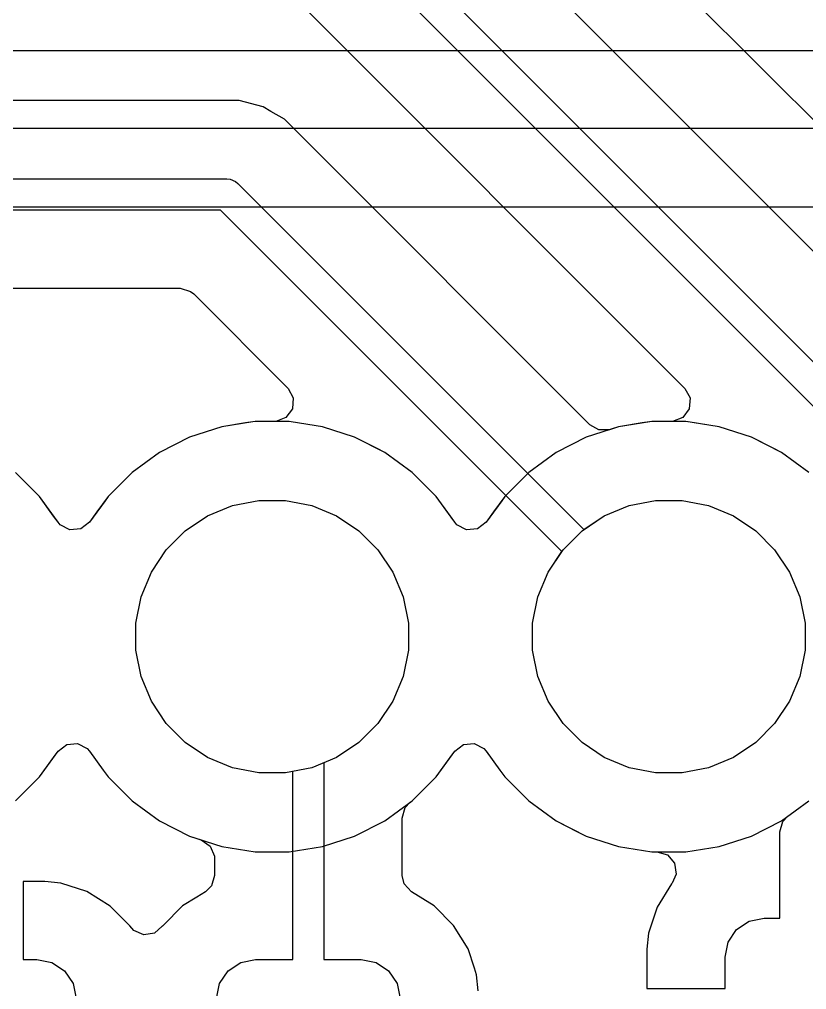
# Model space of a CAD drawing. Header units: inches. Extents: x 6.55 to 9.8, y -8.74 to -3.15.
# Drawn here: x 8.7749 to 8.9733, y -8.5928 to -8.3485 of the extents above; entities that cross this region are included whole.
import ezdxf

# ---------------------------------------------------------------- set-up
doc = ezdxf.new("R2010")
doc.units = ezdxf.units.IN
doc.header["$MEASUREMENT"] = 0
doc.layers.add('Edge.Cuts', color=254, linetype='CONTINUOUS', true_color=0xd0d2cd)

msp = doc.modelspace()

# ---------------------------------------------------------------- linework, layer by layer
at = {"layer": 'Edge.Cuts', "linetype": 'CONTINUOUS'}
for p, q in [((8.59257, -8.05236), (9.01717, -8.47695)), ((9.0116, -8.48252), (8.58585, -8.05678)), ((8.5744, -8.07319), (8.94261, -8.4414)), ((8.67464, -8.07343), (9.04261, -8.4414)), ((9.01869, -8.45061), (8.8041, -8.23602)), ((8.57638, -8.3563), (9.46021, -8.3563)), ((8.82379, -8.36891), (8.41421, -8.36891)), ((8.82408, -8.36891), (8.82379, -8.36891)), ((8.82379, -8.36891), (8.82379, -8.36891)), ((8.83031, -8.36891), (8.82408, -8.36891)), ((8.83632, -8.37052), (8.83031, -8.36891)), ((8.8383, -8.37166), (8.83632, -8.37052)), ((8.84171, -8.37363), (8.8383, -8.37166)), ((8.8383, -8.37166), (8.8383, -8.37166)), ((8.8383, -8.37166), (8.8383, -8.37166)), ((8.84639, -8.37831), (8.84171, -8.37363)), ((8.84171, -8.37363), (8.84171, -8.37363)), ((9.46429, -8.37598), (8.58045, -8.37598)), ((8.91869, -8.45061), (8.84639, -8.37831)), ((8.84639, -8.37831), (8.84639, -8.37831)), ((8.40403, -8.38861), (8.8272, -8.38861)), ((8.8272, -8.38861), (8.82797, -8.38869)), ((8.82797, -8.38869), (8.82938, -8.38928)), ((8.82938, -8.38928), (8.82998, -8.38977)), ((8.82998, -8.38977), (8.91717, -8.47695)), ((8.59064, -8.39569), (9.4672, -8.39569)), ((8.82557, -8.39649), (8.40239, -8.39649)), ((8.9116, -8.48252), (8.82557, -8.39649)), ((8.41272, -8.41619), (8.81538, -8.41619)), ((8.81538, -8.41619), (8.81802, -8.41697)), ((8.81802, -8.41697), (8.81883, -8.41762)), ((8.81883, -8.41762), (8.84261, -8.4414)), ((8.84261, -8.4414), (8.84393, -8.44381)), ((8.94261, -8.4414), (8.94393, -8.44381)), ((8.84393, -8.44381), (8.84373, -8.44656)), ((8.94393, -8.44381), (8.94373, -8.44656)), ((8.84373, -8.44656), (8.84208, -8.44876)), ((8.94373, -8.44656), (8.94208, -8.44876)), ((8.83432, -8.44973), (8.83151, -8.45018)), ((8.83432, -8.44973), (8.83151, -8.45018)), ((8.83432, -8.44973), (8.83189, -8.45012)), ((8.83432, -8.44973), (8.83375, -8.44982)), ((8.84285, -8.44973), (8.83432, -8.44973)), ((8.84285, -8.44973), (8.83432, -8.44973)), ((8.84285, -8.44973), (8.83432, -8.44973)), ((8.83916, -8.44973), (8.83432, -8.44973)), ((8.83951, -8.44972), (8.83916, -8.44973)), ((8.84208, -8.44876), (8.83951, -8.44972)), ((8.84342, -8.44982), (8.84285, -8.44973)), ((8.84496, -8.45007), (8.84285, -8.44973)), ((8.84496, -8.45007), (8.84285, -8.44973)), ((8.93432, -8.44973), (8.93151, -8.45018)), ((8.93432, -8.44973), (8.93151, -8.45018)), ((8.93432, -8.44973), (8.93189, -8.45012)), ((8.93432, -8.44973), (8.93375, -8.44982)), ((8.94285, -8.44973), (8.93432, -8.44973)), ((8.94285, -8.44973), (8.93432, -8.44973)), ((8.94285, -8.44973), (8.93432, -8.44973)), ((8.93916, -8.44973), (8.93432, -8.44973)), ((8.93951, -8.44972), (8.93916, -8.44973)), ((8.94208, -8.44876), (8.93951, -8.44972)), ((8.94342, -8.44982), (8.94285, -8.44973)), ((8.94496, -8.45007), (8.94285, -8.44973)), ((8.94496, -8.45007), (8.94285, -8.44973)), ((8.82589, -8.45107), (8.81778, -8.4537)), ((8.82589, -8.45107), (8.81778, -8.4537)), ((8.82589, -8.45107), (8.81778, -8.4537)), ((8.82589, -8.45107), (8.81778, -8.4537)), ((8.83375, -8.44982), (8.82589, -8.45107)), ((8.83189, -8.45012), (8.82589, -8.45107)), ((8.83151, -8.45018), (8.82589, -8.45107)), ((8.83151, -8.45018), (8.82589, -8.45107)), ((8.82589, -8.45107), (8.82589, -8.45107)), ((8.82589, -8.45107), (8.82589, -8.45107)), ((8.82589, -8.45107), (8.82589, -8.45107)), ((8.82589, -8.45107), (8.82589, -8.45107)), ((8.85128, -8.45107), (8.84342, -8.44982)), ((8.85128, -8.45107), (8.84496, -8.45007)), ((8.85128, -8.45107), (8.84496, -8.45007)), ((8.85939, -8.4537), (8.85128, -8.45107)), ((8.85939, -8.4537), (8.85128, -8.45107)), ((8.85939, -8.4537), (8.85128, -8.45107)), ((8.92589, -8.45107), (8.91778, -8.4537)), ((8.92589, -8.45107), (8.91778, -8.4537)), ((8.92589, -8.45107), (8.91778, -8.4537)), ((8.9209, -8.45187), (8.91869, -8.45061)), ((8.92365, -8.4518), (8.9209, -8.45187)), ((8.92589, -8.45107), (8.92365, -8.4518)), ((8.93375, -8.44982), (8.92589, -8.45107)), ((8.93189, -8.45012), (8.92589, -8.45107)), ((8.93151, -8.45018), (8.92589, -8.45107)), ((8.93151, -8.45018), (8.92589, -8.45107)), ((8.92589, -8.45107), (8.92589, -8.45107)), ((8.92589, -8.45107), (8.92589, -8.45107)), ((8.92589, -8.45107), (8.92589, -8.45107)), ((8.95128, -8.45107), (8.94342, -8.44982)), ((8.95128, -8.45107), (8.94496, -8.45007)), ((8.95128, -8.45107), (8.94496, -8.45007)), ((8.95939, -8.4537), (8.95128, -8.45107)), ((8.95939, -8.4537), (8.95128, -8.45107)), ((8.95939, -8.4537), (8.95128, -8.45107)), ((8.81778, -8.4537), (8.81017, -8.45758)), ((8.81778, -8.4537), (8.81017, -8.45758)), ((8.81778, -8.4537), (8.81017, -8.45758)), ((8.81778, -8.4537), (8.81017, -8.45758)), ((8.86699, -8.45758), (8.85939, -8.4537)), ((8.86699, -8.45758), (8.85939, -8.4537)), ((8.86487, -8.45649), (8.85939, -8.4537)), ((8.91778, -8.4537), (8.91017, -8.45758)), ((8.91778, -8.4537), (8.91017, -8.45758)), ((8.91778, -8.4537), (8.91017, -8.45758)), ((8.96699, -8.45758), (8.95939, -8.4537)), ((8.96699, -8.45758), (8.95939, -8.4537)), ((8.96487, -8.45649), (8.95939, -8.4537)), ((8.86699, -8.45758), (8.86487, -8.45649)), ((8.96699, -8.45758), (8.96487, -8.45649)), ((8.81017, -8.45758), (8.80327, -8.46259)), ((8.81017, -8.45758), (8.80327, -8.46259)), ((8.81017, -8.45758), (8.80327, -8.46259)), ((8.81017, -8.45758), (8.80327, -8.46259)), ((8.87389, -8.46259), (8.86699, -8.45758)), ((8.86699, -8.45758), (8.86699, -8.45758)), ((8.87389, -8.46259), (8.86699, -8.45758)), ((8.87389, -8.46259), (8.86699, -8.45758)), ((8.91017, -8.45758), (8.90327, -8.46259)), ((8.91017, -8.45758), (8.90327, -8.46259)), ((8.91017, -8.45758), (8.90327, -8.46259)), ((8.97389, -8.46259), (8.96699, -8.45758)), ((8.96699, -8.45758), (8.96699, -8.45758)), ((8.97389, -8.46259), (8.96699, -8.45758)), ((8.97389, -8.46259), (8.96699, -8.45758)), ((8.77993, -8.46862), (8.77389, -8.46259)), ((8.77993, -8.46862), (8.77389, -8.46259)), ((8.77993, -8.46862), (8.77389, -8.46259)), ((8.77993, -8.46862), (8.77389, -8.46259)), ((8.80327, -8.46259), (8.79724, -8.46862)), ((8.80327, -8.46259), (8.79724, -8.46862)), ((8.80327, -8.46259), (8.79724, -8.46862)), ((8.80327, -8.46259), (8.79724, -8.46862)), ((8.87993, -8.46862), (8.87389, -8.46259)), ((8.87993, -8.46862), (8.87389, -8.46259)), ((8.87993, -8.46862), (8.87389, -8.46259)), ((8.90327, -8.46259), (8.89724, -8.46862)), ((8.90327, -8.46259), (8.89724, -8.46862)), ((8.90327, -8.46259), (8.89724, -8.46862)), ((8.78351, -8.47356), (8.77993, -8.46862)), ((8.78373, -8.47386), (8.77993, -8.46862)), ((8.78373, -8.47386), (8.77993, -8.46862)), ((8.78373, -8.47386), (8.77993, -8.46862)), ((8.79724, -8.46862), (8.79442, -8.47251)), ((8.79724, -8.46862), (8.79442, -8.47251)), ((8.79724, -8.46862), (8.79442, -8.47251)), ((8.79724, -8.46862), (8.79646, -8.4697)), ((8.79724, -8.46862), (8.79724, -8.46862)), ((8.79724, -8.46862), (8.79724, -8.46862)), ((8.79724, -8.46862), (8.79724, -8.46862)), ((8.79724, -8.46862), (8.79724, -8.46862)), ((8.79724, -8.46862), (8.79724, -8.46862)), ((8.79724, -8.46862), (8.79724, -8.46862)), ((8.79724, -8.46862), (8.79724, -8.46862)), ((8.79724, -8.46862), (8.79724, -8.46862)), ((8.88351, -8.47356), (8.87993, -8.46862)), ((8.88373, -8.47386), (8.87993, -8.46862)), ((8.88373, -8.47386), (8.87993, -8.46862)), ((8.89724, -8.46862), (8.89442, -8.47251)), ((8.89724, -8.46862), (8.89442, -8.47251)), ((8.89724, -8.46862), (8.89646, -8.4697)), ((8.89724, -8.46862), (8.89724, -8.46862)), ((8.89724, -8.46862), (8.89724, -8.46862)), ((8.89724, -8.46862), (8.89724, -8.46862)), ((8.89724, -8.46862), (8.89724, -8.46862)), ((8.89724, -8.46862), (8.89724, -8.46862)), ((8.89724, -8.46862), (8.89724, -8.46862)), ((8.79646, -8.4697), (8.79253, -8.4751)), ((8.82232, -8.47351), (8.82857, -8.47092)), ((8.82232, -8.47351), (8.82857, -8.47092)), ((8.82232, -8.47351), (8.82857, -8.47092)), ((8.82232, -8.47351), (8.82857, -8.47092)), ((8.82857, -8.47092), (8.8352, -8.4696)), ((8.82857, -8.47092), (8.8352, -8.4696)), ((8.82857, -8.47092), (8.8352, -8.4696)), ((8.82857, -8.47092), (8.8352, -8.4696)), ((8.8352, -8.4696), (8.84196, -8.4696)), ((8.8352, -8.4696), (8.84196, -8.4696)), ((8.8352, -8.4696), (8.84196, -8.4696)), ((8.8352, -8.4696), (8.84196, -8.4696)), ((8.84196, -8.4696), (8.8486, -8.47092)), ((8.84196, -8.4696), (8.8486, -8.47092)), ((8.84196, -8.4696), (8.8486, -8.47092)), ((8.84196, -8.4696), (8.8486, -8.47092)), ((8.8486, -8.47092), (8.85485, -8.47351)), ((8.8486, -8.47092), (8.85485, -8.47351)), ((8.8486, -8.47092), (8.85485, -8.47351)), ((8.8486, -8.47092), (8.85485, -8.47351)), ((8.89646, -8.4697), (8.89253, -8.4751)), ((8.92232, -8.47351), (8.92857, -8.47092)), ((8.92232, -8.47351), (8.92857, -8.47092)), ((8.92232, -8.47351), (8.92857, -8.47092)), ((8.92232, -8.47351), (8.92857, -8.47092)), ((8.92857, -8.47092), (8.9352, -8.4696)), ((8.92857, -8.47092), (8.9352, -8.4696)), ((8.92857, -8.47092), (8.9352, -8.4696)), ((8.92857, -8.47092), (8.9352, -8.4696)), ((8.9352, -8.4696), (8.94196, -8.4696)), ((8.9352, -8.4696), (8.94196, -8.4696)), ((8.9352, -8.4696), (8.94196, -8.4696)), ((8.9352, -8.4696), (8.94196, -8.4696)), ((8.94196, -8.4696), (8.9486, -8.47092)), ((8.94196, -8.4696), (8.9486, -8.47092)), ((8.94196, -8.4696), (8.9486, -8.47092)), ((8.94196, -8.4696), (8.9486, -8.47092)), ((8.9486, -8.47092), (8.95485, -8.47351)), ((8.9486, -8.47092), (8.95485, -8.47351)), ((8.9486, -8.47092), (8.95485, -8.47351)), ((8.9486, -8.47092), (8.95485, -8.47351)), ((8.78463, -8.4751), (8.78351, -8.47356)), ((8.78463, -8.4751), (8.78373, -8.47386)), ((8.78463, -8.4751), (8.78373, -8.47386)), ((8.78463, -8.4751), (8.78373, -8.47386)), ((8.79442, -8.47251), (8.79253, -8.4751)), ((8.79442, -8.47251), (8.79253, -8.4751)), ((8.79442, -8.47251), (8.79253, -8.4751)), ((8.8167, -8.47727), (8.82232, -8.47351)), ((8.8167, -8.47727), (8.82232, -8.47351)), ((8.8167, -8.47727), (8.82232, -8.47351)), ((8.8167, -8.47727), (8.82232, -8.47351)), ((8.85485, -8.47351), (8.86047, -8.47727)), ((8.85485, -8.47351), (8.86047, -8.47727)), ((8.85485, -8.47351), (8.86047, -8.47727)), ((8.85485, -8.47351), (8.86047, -8.47727)), ((8.88463, -8.4751), (8.88351, -8.47356)), ((8.88463, -8.4751), (8.88373, -8.47386)), ((8.88463, -8.4751), (8.88373, -8.47386)), ((8.89442, -8.47251), (8.89253, -8.4751)), ((8.89442, -8.47251), (8.89253, -8.4751)), ((8.9167, -8.47727), (8.92232, -8.47351)), ((8.9167, -8.47727), (8.92232, -8.47351)), ((8.9167, -8.47727), (8.92232, -8.47351)), ((8.91717, -8.47695), (8.92232, -8.47351)), ((8.95485, -8.47351), (8.96047, -8.47727)), ((8.95485, -8.47351), (8.96047, -8.47727)), ((8.95485, -8.47351), (8.96047, -8.47727)), ((8.95485, -8.47351), (8.96047, -8.47727)), ((8.78518, -8.47573), (8.78463, -8.4751)), ((8.78518, -8.47573), (8.78463, -8.4751)), ((8.78518, -8.47573), (8.78463, -8.4751)), ((8.78518, -8.47573), (8.78463, -8.4751)), ((8.78761, -8.47702), (8.78518, -8.47573)), ((8.78761, -8.47702), (8.78518, -8.47573)), ((8.78761, -8.47702), (8.78518, -8.47573)), ((8.78761, -8.47702), (8.78518, -8.47573)), ((8.79253, -8.4751), (8.79035, -8.47678)), ((8.79253, -8.4751), (8.79035, -8.47678)), ((8.79253, -8.4751), (8.79035, -8.47678)), ((8.79253, -8.4751), (8.79035, -8.47678)), ((8.88518, -8.47573), (8.88463, -8.4751)), ((8.88518, -8.47573), (8.88463, -8.4751)), ((8.88518, -8.47573), (8.88463, -8.4751)), ((8.88761, -8.47702), (8.88518, -8.47573)), ((8.88761, -8.47702), (8.88518, -8.47573)), ((8.88761, -8.47702), (8.88518, -8.47573)), ((8.89253, -8.4751), (8.89035, -8.47678)), ((8.89253, -8.4751), (8.89035, -8.47678)), ((8.89253, -8.4751), (8.89035, -8.47678)), ((8.79035, -8.47678), (8.78761, -8.47702)), ((8.79035, -8.47678), (8.78761, -8.47702)), ((8.79035, -8.47678), (8.78761, -8.47702)), ((8.79035, -8.47678), (8.78761, -8.47702)), ((8.81191, -8.48205), (8.8167, -8.47727)), ((8.81191, -8.48205), (8.8167, -8.47727)), ((8.81191, -8.48205), (8.8167, -8.47727)), ((8.81191, -8.48205), (8.8167, -8.47727)), ((8.86047, -8.47727), (8.86525, -8.48205)), ((8.86047, -8.47727), (8.86525, -8.48205)), ((8.86047, -8.47727), (8.86525, -8.48205)), ((8.86047, -8.47727), (8.86525, -8.48205)), ((8.89035, -8.47678), (8.88761, -8.47702)), ((8.89035, -8.47678), (8.88761, -8.47702)), ((8.89035, -8.47678), (8.88761, -8.47702)), ((8.91191, -8.48205), (8.9167, -8.47727)), ((8.91191, -8.48205), (8.9167, -8.47727)), ((8.91191, -8.48205), (8.9167, -8.47727)), ((8.96047, -8.47727), (8.96525, -8.48205)), ((8.96047, -8.47727), (8.96525, -8.48205)), ((8.96047, -8.47727), (8.96525, -8.48205)), ((8.96047, -8.47727), (8.96525, -8.48205)), ((8.80816, -8.48767), (8.81191, -8.48205)), ((8.80816, -8.48767), (8.81191, -8.48205)), ((8.80816, -8.48767), (8.81191, -8.48205)), ((8.80816, -8.48767), (8.81191, -8.48205)), ((8.86525, -8.48205), (8.86901, -8.48767)), ((8.86525, -8.48205), (8.86901, -8.48767)), ((8.86525, -8.48205), (8.86901, -8.48767)), ((8.86525, -8.48205), (8.86901, -8.48767)), ((8.90816, -8.48767), (8.91191, -8.48205)), ((8.90816, -8.48767), (8.91191, -8.48205)), ((8.90816, -8.48767), (8.91191, -8.48205)), ((8.90816, -8.48767), (8.9116, -8.48252)), ((8.96525, -8.48205), (8.96901, -8.48767)), ((8.96525, -8.48205), (8.96901, -8.48767)), ((8.96525, -8.48205), (8.96901, -8.48767)), ((8.96525, -8.48205), (8.96901, -8.48767)), ((8.80557, -8.49392), (8.80816, -8.48767)), ((8.80557, -8.49392), (8.80816, -8.48767)), ((8.80557, -8.49392), (8.80816, -8.48767)), ((8.80557, -8.49392), (8.80816, -8.48767)), ((8.86901, -8.48767), (8.8716, -8.49392)), ((8.86901, -8.48767), (8.8716, -8.49392)), ((8.86901, -8.48767), (8.8716, -8.49392)), ((8.86901, -8.48767), (8.8716, -8.49392)), ((8.90557, -8.49392), (8.90816, -8.48767)), ((8.90557, -8.49392), (8.90816, -8.48767)), ((8.90557, -8.49392), (8.90816, -8.48767)), ((8.90557, -8.49392), (8.90816, -8.48767)), ((8.96901, -8.48767), (8.9716, -8.49392)), ((8.96901, -8.48767), (8.9716, -8.49392)), ((8.96901, -8.48767), (8.9716, -8.49392)), ((8.96901, -8.48767), (8.9716, -8.49392)), ((8.80425, -8.50056), (8.80557, -8.49392)), ((8.80425, -8.50056), (8.80557, -8.49392)), ((8.80425, -8.50056), (8.80557, -8.49392)), ((8.80425, -8.50056), (8.80557, -8.49392)), ((8.8716, -8.49392), (8.87292, -8.50056)), ((8.8716, -8.49392), (8.87292, -8.50056)), ((8.8716, -8.49392), (8.87292, -8.50056)), ((8.8716, -8.49392), (8.87292, -8.50056)), ((8.90425, -8.50056), (8.90557, -8.49392)), ((8.90425, -8.50056), (8.90557, -8.49392)), ((8.90425, -8.50056), (8.90557, -8.49392)), ((8.90425, -8.50056), (8.90557, -8.49392)), ((8.9716, -8.49392), (8.97292, -8.50056)), ((8.9716, -8.49392), (8.97292, -8.50056)), ((8.9716, -8.49392), (8.97292, -8.50056)), ((8.9716, -8.49392), (8.97292, -8.50056)), ((8.80425, -8.50732), (8.80425, -8.50056)), ((8.80425, -8.50732), (8.80425, -8.50056)), ((8.80425, -8.50732), (8.80425, -8.50056)), ((8.80425, -8.50732), (8.80425, -8.50056)), ((8.87292, -8.50056), (8.87292, -8.50732)), ((8.87292, -8.50056), (8.87292, -8.50732)), ((8.87292, -8.50056), (8.87292, -8.50732)), ((8.87292, -8.50056), (8.87292, -8.50732)), ((8.90425, -8.50732), (8.90425, -8.50056)), ((8.90425, -8.50732), (8.90425, -8.50056)), ((8.90425, -8.50732), (8.90425, -8.50056)), ((8.90425, -8.50732), (8.90425, -8.50056)), ((8.97292, -8.50056), (8.97292, -8.50732)), ((8.97292, -8.50056), (8.97292, -8.50732)), ((8.97292, -8.50056), (8.97292, -8.50732)), ((8.97292, -8.50056), (8.97292, -8.50732)), ((8.80557, -8.51395), (8.80425, -8.50732)), ((8.80557, -8.51395), (8.80425, -8.50732)), ((8.80557, -8.51395), (8.80425, -8.50732)), ((8.80557, -8.51395), (8.80425, -8.50732)), ((8.87292, -8.50732), (8.8716, -8.51395)), ((8.87292, -8.50732), (8.8716, -8.51395)), ((8.87292, -8.50732), (8.8716, -8.51395)), ((8.87292, -8.50732), (8.8716, -8.51395)), ((8.90557, -8.51395), (8.90425, -8.50732)), ((8.90557, -8.51395), (8.90425, -8.50732)), ((8.90557, -8.51395), (8.90425, -8.50732)), ((8.90557, -8.51395), (8.90425, -8.50732)), ((8.97292, -8.50732), (8.9716, -8.51395)), ((8.97292, -8.50732), (8.9716, -8.51395)), ((8.97292, -8.50732), (8.9716, -8.51395)), ((8.97292, -8.50732), (8.9716, -8.51395)), ((8.80816, -8.5202), (8.80557, -8.51395)), ((8.80816, -8.5202), (8.80557, -8.51395)), ((8.80816, -8.5202), (8.80557, -8.51395)), ((8.80816, -8.5202), (8.80557, -8.51395)), ((8.8716, -8.51395), (8.86901, -8.5202)), ((8.8716, -8.51395), (8.86901, -8.5202)), ((8.8716, -8.51395), (8.86901, -8.5202)), ((8.8716, -8.51395), (8.86901, -8.5202)), ((8.90816, -8.5202), (8.90557, -8.51395)), ((8.90816, -8.5202), (8.90557, -8.51395)), ((8.90816, -8.5202), (8.90557, -8.51395)), ((8.90816, -8.5202), (8.90557, -8.51395)), ((8.9716, -8.51395), (8.96901, -8.5202)), ((8.9716, -8.51395), (8.96901, -8.5202)), ((8.9716, -8.51395), (8.96901, -8.5202)), ((8.9716, -8.51395), (8.96901, -8.5202)), ((8.81191, -8.52582), (8.80816, -8.5202)), ((8.81191, -8.52582), (8.80816, -8.5202)), ((8.81191, -8.52582), (8.80816, -8.5202)), ((8.81191, -8.52582), (8.80816, -8.5202)), ((8.86901, -8.5202), (8.86525, -8.52582)), ((8.86901, -8.5202), (8.86525, -8.52582)), ((8.86901, -8.5202), (8.86525, -8.52582)), ((8.86901, -8.5202), (8.86525, -8.52582)), ((8.91191, -8.52582), (8.90816, -8.5202)), ((8.91191, -8.52582), (8.90816, -8.5202)), ((8.91191, -8.52582), (8.90816, -8.5202)), ((8.91191, -8.52582), (8.90816, -8.5202)), ((8.96901, -8.5202), (8.96525, -8.52582)), ((8.96901, -8.5202), (8.96525, -8.52582)), ((8.96901, -8.5202), (8.96525, -8.52582)), ((8.96901, -8.5202), (8.96525, -8.52582)), ((8.8167, -8.53061), (8.81191, -8.52582)), ((8.8167, -8.53061), (8.81191, -8.52582)), ((8.8167, -8.53061), (8.81191, -8.52582)), ((8.8167, -8.53061), (8.81191, -8.52582)), ((8.86525, -8.52582), (8.86047, -8.53061)), ((8.86525, -8.52582), (8.86047, -8.53061)), ((8.86525, -8.52582), (8.86047, -8.53061)), ((8.86525, -8.52582), (8.86047, -8.53061)), ((8.9167, -8.53061), (8.91191, -8.52582)), ((8.9167, -8.53061), (8.91191, -8.52582)), ((8.9167, -8.53061), (8.91191, -8.52582)), ((8.9167, -8.53061), (8.91191, -8.52582)), ((8.96525, -8.52582), (8.96047, -8.53061)), ((8.96525, -8.52582), (8.96047, -8.53061)), ((8.96525, -8.52582), (8.96047, -8.53061)), ((8.96525, -8.52582), (8.96047, -8.53061)), ((8.78328, -8.53463), (8.78463, -8.53277)), ((8.78328, -8.53463), (8.78463, -8.53277)), ((8.78328, -8.53463), (8.78463, -8.53277)), ((8.78344, -8.53441), (8.78463, -8.53277)), ((8.78463, -8.53277), (8.78681, -8.53109)), ((8.78463, -8.53277), (8.78681, -8.53109)), ((8.78463, -8.53277), (8.78681, -8.53109)), ((8.78463, -8.53277), (8.78681, -8.53109)), ((8.78681, -8.53109), (8.78955, -8.53086)), ((8.78681, -8.53109), (8.78955, -8.53086)), ((8.78681, -8.53109), (8.78955, -8.53086)), ((8.78681, -8.53109), (8.78955, -8.53086)), ((8.78955, -8.53086), (8.79199, -8.53214)), ((8.78955, -8.53086), (8.79199, -8.53214)), ((8.78955, -8.53086), (8.79199, -8.53214)), ((8.78955, -8.53086), (8.79199, -8.53214)), ((8.79199, -8.53214), (8.79253, -8.53277)), ((8.79199, -8.53214), (8.79253, -8.53277)), ((8.79199, -8.53214), (8.79253, -8.53277)), ((8.79199, -8.53214), (8.79253, -8.53277)), ((8.79253, -8.53277), (8.796, -8.53755)), ((8.79253, -8.53277), (8.796, -8.53755)), ((8.79253, -8.53277), (8.796, -8.53755)), ((8.79253, -8.53277), (8.796, -8.53755)), ((8.82232, -8.53436), (8.8167, -8.53061)), ((8.82232, -8.53436), (8.8167, -8.53061)), ((8.82232, -8.53436), (8.8167, -8.53061)), ((8.82232, -8.53436), (8.8167, -8.53061)), ((8.86047, -8.53061), (8.85485, -8.53436)), ((8.86047, -8.53061), (8.85485, -8.53436)), ((8.86047, -8.53061), (8.85485, -8.53436)), ((8.86047, -8.53061), (8.85485, -8.53436)), ((8.88328, -8.53463), (8.88463, -8.53277)), ((8.88328, -8.53463), (8.88463, -8.53277)), ((8.88328, -8.53463), (8.88463, -8.53277)), ((8.88344, -8.53441), (8.88463, -8.53277)), ((8.88463, -8.53277), (8.88681, -8.53109)), ((8.88463, -8.53277), (8.88681, -8.53109)), ((8.88463, -8.53277), (8.88681, -8.53109)), ((8.88463, -8.53277), (8.88681, -8.53109)), ((8.88681, -8.53109), (8.88955, -8.53086)), ((8.88681, -8.53109), (8.88955, -8.53086)), ((8.88681, -8.53109), (8.88955, -8.53086)), ((8.88681, -8.53109), (8.88955, -8.53086)), ((8.88955, -8.53086), (8.89199, -8.53214)), ((8.88955, -8.53086), (8.89199, -8.53214)), ((8.88955, -8.53086), (8.89199, -8.53214)), ((8.88955, -8.53086), (8.89199, -8.53214)), ((8.89199, -8.53214), (8.89253, -8.53277)), ((8.89199, -8.53214), (8.89253, -8.53277)), ((8.89199, -8.53214), (8.89253, -8.53277)), ((8.89199, -8.53214), (8.89253, -8.53277)), ((8.89253, -8.53277), (8.896, -8.53755)), ((8.89253, -8.53277), (8.896, -8.53755)), ((8.89253, -8.53277), (8.896, -8.53755)), ((8.89253, -8.53277), (8.896, -8.53755)), ((8.92232, -8.53436), (8.9167, -8.53061)), ((8.92232, -8.53436), (8.9167, -8.53061)), ((8.92232, -8.53436), (8.9167, -8.53061)), ((8.92232, -8.53436), (8.9167, -8.53061)), ((8.96047, -8.53061), (8.95485, -8.53436)), ((8.96047, -8.53061), (8.95485, -8.53436)), ((8.96047, -8.53061), (8.95485, -8.53436)), ((8.96047, -8.53061), (8.95485, -8.53436)), ((8.77993, -8.53925), (8.78344, -8.53441)), ((8.77993, -8.53925), (8.78328, -8.53463)), ((8.77993, -8.53925), (8.78328, -8.53463)), ((8.77993, -8.53925), (8.78328, -8.53463)), ((8.82857, -8.53695), (8.82232, -8.53436)), ((8.82857, -8.53695), (8.82232, -8.53436)), ((8.82857, -8.53695), (8.82232, -8.53436)), ((8.82857, -8.53695), (8.82232, -8.53436)), ((8.85485, -8.53436), (8.8486, -8.53695)), ((8.85485, -8.53436), (8.8486, -8.53695)), ((8.85485, -8.53436), (8.8486, -8.53695)), ((8.85485, -8.53436), (8.85165, -8.53569)), ((8.87993, -8.53925), (8.88344, -8.53441)), ((8.87993, -8.53925), (8.88328, -8.53463)), ((8.87993, -8.53925), (8.88328, -8.53463)), ((8.87993, -8.53925), (8.88328, -8.53463)), ((8.92857, -8.53695), (8.92232, -8.53436)), ((8.92857, -8.53695), (8.92232, -8.53436)), ((8.92857, -8.53695), (8.92232, -8.53436)), ((8.92857, -8.53695), (8.92232, -8.53436)), ((8.95485, -8.53436), (8.9486, -8.53695)), ((8.95485, -8.53436), (8.9486, -8.53695)), ((8.95485, -8.53436), (8.9486, -8.53695)), ((8.95485, -8.53436), (8.9486, -8.53695)), ((8.796, -8.53755), (8.79724, -8.53925)), ((8.796, -8.53755), (8.79724, -8.53925)), ((8.796, -8.53755), (8.79724, -8.53925)), ((8.796, -8.53755), (8.79724, -8.53925)), ((8.8352, -8.53827), (8.82857, -8.53695)), ((8.8352, -8.53827), (8.82857, -8.53695)), ((8.8352, -8.53827), (8.82857, -8.53695)), ((8.8352, -8.53827), (8.82857, -8.53695)), ((8.8486, -8.53695), (8.84196, -8.53827)), ((8.8486, -8.53695), (8.84196, -8.53827)), ((8.8486, -8.53695), (8.84196, -8.53827)), ((8.85165, -8.53569), (8.85165, -8.58526)), ((8.896, -8.53755), (8.89724, -8.53925)), ((8.896, -8.53755), (8.89724, -8.53925)), ((8.896, -8.53755), (8.89724, -8.53925)), ((8.896, -8.53755), (8.89724, -8.53925)), ((8.9352, -8.53827), (8.92857, -8.53695)), ((8.9352, -8.53827), (8.92857, -8.53695)), ((8.9352, -8.53827), (8.92857, -8.53695)), ((8.9352, -8.53827), (8.92857, -8.53695)), ((8.9486, -8.53695), (8.94196, -8.53827)), ((8.9486, -8.53695), (8.94196, -8.53827)), ((8.9486, -8.53695), (8.94196, -8.53827)), ((8.9486, -8.53695), (8.94196, -8.53827)), ((8.77389, -8.54528), (8.77993, -8.53925)), ((8.77389, -8.54528), (8.77993, -8.53925)), ((8.77389, -8.54528), (8.77993, -8.53925)), ((8.77389, -8.54528), (8.77993, -8.53925)), ((8.79724, -8.53925), (8.80327, -8.54528)), ((8.79724, -8.53925), (8.80327, -8.54528)), ((8.79724, -8.53925), (8.80327, -8.54528)), ((8.79724, -8.53925), (8.80327, -8.54528)), ((8.84196, -8.53827), (8.8352, -8.53827)), ((8.84196, -8.53827), (8.8352, -8.53827)), ((8.84196, -8.53827), (8.8352, -8.53827)), ((8.84196, -8.53827), (8.8352, -8.53827)), ((8.84378, -8.53791), (8.84196, -8.53827)), ((8.84378, -8.58526), (8.84378, -8.53791)), ((8.87389, -8.54528), (8.87993, -8.53925)), ((8.87389, -8.54528), (8.87993, -8.53925)), ((8.87389, -8.54528), (8.87993, -8.53925)), ((8.87389, -8.54528), (8.87993, -8.53925)), ((8.89724, -8.53925), (8.90327, -8.54528)), ((8.89724, -8.53925), (8.90327, -8.54528)), ((8.89724, -8.53925), (8.90327, -8.54528)), ((8.89724, -8.53925), (8.90327, -8.54528)), ((8.94196, -8.53827), (8.9352, -8.53827)), ((8.94196, -8.53827), (8.9352, -8.53827)), ((8.94196, -8.53827), (8.9352, -8.53827)), ((8.94196, -8.53827), (8.9352, -8.53827)), ((8.80327, -8.54528), (8.81017, -8.5503)), ((8.80327, -8.54528), (8.81017, -8.5503)), ((8.80327, -8.54528), (8.81017, -8.5503)), ((8.80327, -8.54528), (8.81017, -8.5503)), ((8.86699, -8.5503), (8.87389, -8.54528)), ((8.86699, -8.5503), (8.87389, -8.54528)), ((8.86699, -8.5503), (8.87389, -8.54528)), ((8.87136, -8.54961), (8.87213, -8.54697)), ((8.87213, -8.54697), (8.87337, -8.54566)), ((8.87337, -8.54566), (8.87389, -8.54528)), ((8.90327, -8.54528), (8.91017, -8.5503)), ((8.90327, -8.54528), (8.91017, -8.5503)), ((8.90327, -8.54528), (8.91017, -8.5503)), ((8.90327, -8.54528), (8.91017, -8.5503)), ((8.96699, -8.5503), (8.97389, -8.54528)), ((8.96699, -8.5503), (8.97389, -8.54528)), ((8.96699, -8.5503), (8.97389, -8.54528)), ((8.97043, -8.5478), (8.97389, -8.54528)), ((8.87136, -8.56405), (8.87136, -8.54961)), ((8.96731, -8.55048), (8.96855, -8.54917)), ((8.96855, -8.54917), (8.97043, -8.5478)), ((8.81017, -8.5503), (8.81778, -8.55417)), ((8.81017, -8.5503), (8.81774, -8.55415)), ((8.81017, -8.5503), (8.81774, -8.55415)), ((8.81017, -8.5503), (8.81774, -8.55415)), ((8.85939, -8.55417), (8.86699, -8.5503)), ((8.85939, -8.55417), (8.86699, -8.5503)), ((8.85939, -8.55417), (8.86699, -8.5503)), ((8.91017, -8.5503), (8.91542, -8.55297)), ((8.91017, -8.5503), (8.91774, -8.55415)), ((8.91017, -8.5503), (8.91774, -8.55415)), ((8.91017, -8.5503), (8.91774, -8.55415)), ((8.95939, -8.55417), (8.96699, -8.5503)), ((8.95939, -8.55417), (8.96699, -8.5503)), ((8.95939, -8.55417), (8.96699, -8.5503)), ((8.96654, -8.55312), (8.96731, -8.55048)), ((8.81774, -8.55415), (8.81778, -8.55417)), ((8.81774, -8.55415), (8.81778, -8.55417)), ((8.81774, -8.55415), (8.81778, -8.55417)), ((8.81778, -8.55417), (8.81778, -8.55417)), ((8.81778, -8.55417), (8.81778, -8.55417)), ((8.81778, -8.55417), (8.8207, -8.55512)), ((8.81778, -8.55417), (8.82589, -8.55681)), ((8.81778, -8.55417), (8.82589, -8.55681)), ((8.81778, -8.55417), (8.82589, -8.55681)), ((8.85128, -8.55681), (8.85939, -8.55417)), ((8.85128, -8.55681), (8.85939, -8.55417)), ((8.85128, -8.55681), (8.85939, -8.55417)), ((8.85939, -8.55417), (8.85939, -8.55417)), ((8.85939, -8.55417), (8.85939, -8.55417)), ((8.85939, -8.55417), (8.85939, -8.55417)), ((8.85939, -8.55417), (8.85939, -8.55417)), ((8.85939, -8.55417), (8.85939, -8.55417)), ((8.85939, -8.55417), (8.85939, -8.55417)), ((8.91542, -8.55297), (8.91778, -8.55417)), ((8.91774, -8.55415), (8.91778, -8.55417)), ((8.91774, -8.55415), (8.91778, -8.55417)), ((8.91774, -8.55415), (8.91778, -8.55417)), ((8.91778, -8.55417), (8.92589, -8.55681)), ((8.91778, -8.55417), (8.92589, -8.55681)), ((8.91778, -8.55417), (8.92589, -8.55681)), ((8.91778, -8.55417), (8.92589, -8.55681)), ((8.95128, -8.55681), (8.95939, -8.55417)), ((8.95128, -8.55681), (8.95939, -8.55417)), ((8.95128, -8.55681), (8.95939, -8.55417)), ((8.95939, -8.55417), (8.95939, -8.55417)), ((8.95939, -8.55417), (8.95939, -8.55417)), ((8.95939, -8.55417), (8.95939, -8.55417)), ((8.95939, -8.55417), (8.95939, -8.55417)), ((8.95939, -8.55417), (8.95939, -8.55417)), ((8.95939, -8.55417), (8.95939, -8.55417)), ((8.96654, -8.5748), (8.96654, -8.55312)), ((8.8207, -8.55512), (8.82297, -8.55667)), ((8.82297, -8.55667), (8.82404, -8.55921)), ((8.82589, -8.55681), (8.82589, -8.55681)), ((8.82589, -8.55681), (8.82589, -8.55681)), ((8.82589, -8.55681), (8.83432, -8.55814)), ((8.82589, -8.55681), (8.82589, -8.55681)), ((8.82589, -8.55681), (8.82589, -8.55681)), ((8.82589, -8.55681), (8.83432, -8.55814)), ((8.82589, -8.55681), (8.82589, -8.55681)), ((8.82589, -8.55681), (8.82589, -8.55681)), ((8.82589, -8.55681), (8.83432, -8.55814)), ((8.84285, -8.55814), (8.85128, -8.55681)), ((8.84285, -8.55814), (8.85128, -8.55681)), ((8.84285, -8.55814), (8.85128, -8.55681)), ((8.85128, -8.55681), (8.85128, -8.55681)), ((8.85128, -8.55681), (8.85128, -8.55681)), ((8.85128, -8.55681), (8.85128, -8.55681)), ((8.85128, -8.55681), (8.85128, -8.55681)), ((8.85128, -8.55681), (8.85128, -8.55681)), ((8.85128, -8.55681), (8.85128, -8.55681)), ((8.92589, -8.55681), (8.92589, -8.55681)), ((8.92589, -8.55681), (8.92589, -8.55681)), ((8.92589, -8.55681), (8.93432, -8.55814)), ((8.92589, -8.55681), (8.92589, -8.55681)), ((8.92589, -8.55681), (8.92589, -8.55681)), ((8.92589, -8.55681), (8.93432, -8.55814)), ((8.92589, -8.55681), (8.92589, -8.55681)), ((8.92589, -8.55681), (8.92589, -8.55681)), ((8.92589, -8.55681), (8.93432, -8.55814)), ((8.92589, -8.55681), (8.92589, -8.55681)), ((8.92589, -8.55681), (8.92589, -8.55681)), ((8.92589, -8.55681), (8.93432, -8.55814)), ((8.94285, -8.55814), (8.95128, -8.55681)), ((8.94285, -8.55814), (8.95128, -8.55681)), ((8.94285, -8.55814), (8.95128, -8.55681)), ((8.95128, -8.55681), (8.95128, -8.55681)), ((8.95128, -8.55681), (8.95128, -8.55681)), ((8.95128, -8.55681), (8.95128, -8.55681)), ((8.95128, -8.55681), (8.95128, -8.55681)), ((8.95128, -8.55681), (8.95128, -8.55681)), ((8.95128, -8.55681), (8.95128, -8.55681)), ((8.82404, -8.55921), (8.82408, -8.55976)), ((8.82408, -8.55976), (8.82408, -8.56405)), ((8.83432, -8.55814), (8.83432, -8.55814)), ((8.83432, -8.55814), (8.84285, -8.55814)), ((8.83432, -8.55814), (8.83432, -8.55814)), ((8.83432, -8.55814), (8.84285, -8.55814)), ((8.83432, -8.55814), (8.83432, -8.55814)), ((8.83432, -8.55814), (8.84285, -8.55814)), ((8.84285, -8.55814), (8.84285, -8.55814)), ((8.84285, -8.55814), (8.84285, -8.55814)), ((8.84285, -8.55814), (8.84285, -8.55814)), ((8.93432, -8.55814), (8.93432, -8.55814)), ((8.93432, -8.55814), (8.93557, -8.55814)), ((8.93432, -8.55814), (8.93432, -8.55814)), ((8.93432, -8.55814), (8.94285, -8.55814)), ((8.93432, -8.55814), (8.93432, -8.55814)), ((8.93432, -8.55814), (8.94285, -8.55814)), ((8.93432, -8.55814), (8.93432, -8.55814)), ((8.93432, -8.55814), (8.94285, -8.55814)), ((8.93557, -8.55814), (8.93821, -8.55892)), ((8.93821, -8.55892), (8.94001, -8.561)), ((8.94285, -8.55814), (8.94285, -8.55814)), ((8.94285, -8.55814), (8.94285, -8.55814)), ((8.94285, -8.55814), (8.94285, -8.55814)), ((8.94001, -8.561), (8.9404, -8.56372)), ((8.82408, -8.56405), (8.8233, -8.56669)), ((8.87184, -8.56616), (8.87136, -8.56405)), ((8.9404, -8.56372), (8.9394, -8.56605)), ((8.78128, -8.56557), (8.77587, -8.56557)), ((8.77587, -8.56557), (8.77587, -8.58526)), ((8.78532, -8.56599), (8.78128, -8.56557)), ((8.79187, -8.56816), (8.78532, -8.56599)), ((8.78532, -8.56599), (8.78532, -8.56599)), ((8.8233, -8.56669), (8.82176, -8.5682)), ((8.87368, -8.5682), (8.87184, -8.56616)), ((8.93928, -8.56621), (8.93566, -8.57208)), ((8.9394, -8.56605), (8.93928, -8.56621)), ((8.79188, -8.56816), (8.79187, -8.56816)), ((8.79775, -8.57178), (8.79188, -8.56816)), ((8.81963, -8.56951), (8.81598, -8.57176)), ((8.82176, -8.5682), (8.81963, -8.56951)), ((8.87946, -8.57176), (8.87368, -8.5682)), ((8.80263, -8.57666), (8.79775, -8.57178)), ((8.81598, -8.57176), (8.81109, -8.57665)), ((8.88434, -8.57665), (8.87946, -8.57176)), ((8.93566, -8.57208), (8.93348, -8.57863)), ((8.93566, -8.57208), (8.93566, -8.57208)), ((8.8027, -8.57678), (8.80263, -8.57666)), ((8.80263, -8.57666), (8.80263, -8.57666)), ((8.80373, -8.57796), (8.8027, -8.57678)), ((8.81091, -8.57687), (8.80897, -8.57862)), ((8.81092, -8.57687), (8.81091, -8.57687)), ((8.81094, -8.57685), (8.81092, -8.57687)), ((8.81101, -8.57678), (8.81094, -8.57685)), ((8.81109, -8.57665), (8.81101, -8.57678)), ((8.81109, -8.57665), (8.81109, -8.57665)), ((8.88797, -8.58253), (8.88434, -8.57665)), ((8.95564, -8.57769), (8.95883, -8.57555)), ((8.95883, -8.57555), (8.9626, -8.5748)), ((8.9626, -8.5748), (8.96654, -8.5748)), ((8.80625, -8.57906), (8.80373, -8.57796)), ((8.80897, -8.57862), (8.80625, -8.57906)), ((8.93348, -8.57863), (8.93307, -8.58268)), ((8.93348, -8.57863), (8.93348, -8.57863)), ((8.95351, -8.58088), (8.95564, -8.57769)), ((8.95276, -8.58465), (8.95351, -8.58088)), ((8.88959, -8.58743), (8.88797, -8.58253)), ((8.93307, -8.58268), (8.93307, -8.59252)), ((8.77587, -8.58526), (8.77931, -8.58526)), ((8.77931, -8.58526), (8.78308, -8.58601)), ((8.78308, -8.58601), (8.78627, -8.58814)), ((8.82747, -8.58814), (8.83066, -8.58601)), ((8.83066, -8.58601), (8.83443, -8.58526)), ((8.83443, -8.58526), (8.84378, -8.58526)), ((8.85165, -8.58526), (8.861, -8.58526)), ((8.861, -8.58526), (8.86477, -8.58601)), ((8.86477, -8.58601), (8.86796, -8.58814)), ((8.95276, -8.59252), (8.95276, -8.58465)), ((8.78627, -8.58814), (8.7884, -8.59133)), ((8.82534, -8.59133), (8.82747, -8.58814)), ((8.86796, -8.58814), (8.8701, -8.59133)), ((8.89014, -8.58908), (8.88959, -8.58743)), ((8.89055, -8.59313), (8.89014, -8.58908)), ((8.89014, -8.58908), (8.89014, -8.58908)), ((8.7884, -8.59133), (8.78915, -8.5951)), ((8.82459, -8.5951), (8.82534, -8.59133)), ((8.8701, -8.59133), (8.87085, -8.5951)), ((8.93307, -8.59252), (8.95276, -8.59252))]:
    msp.add_line(p, q, dxfattribs=at)

doc.saveas('drawing.dxf')
